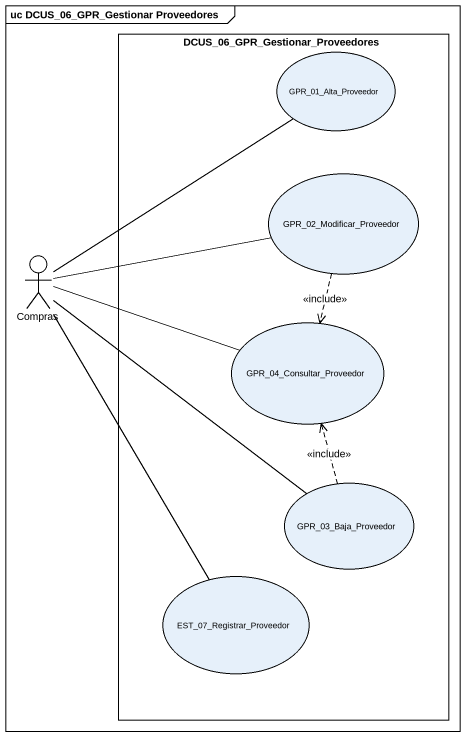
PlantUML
@startuml
mainframe uc DCUS_06_GPR_Gestionar Proveedores
rectangle "DCUS_06_GPR_Gestionar_Proveedores" as DCUS_06_GPR_Gestionar {
  usecase GPR_01_Alta_Proveedor
  usecase GPR_02_Modificar_Proveedor
  usecase GPR_04_Consultar_Proveedor
  usecase GPR_03_Baja_Proveedor
  usecase EST_07_Registrar_Proveedor
}
actor Compras
GPR_02_Modificar_Proveedor ..> GPR_04_Consultar_Proveedor : <<include>>
Compras -up- GPR_01_Alta_Proveedor
Compras -right- GPR_02_Modificar_Proveedor
Compras -right- GPR_04_Consultar_Proveedor
Compras -- GPR_03_Baja_Proveedor
Compras -- EST_07_Registrar_Proveedor
GPR_03_Baja_Proveedor .up.> GPR_04_Consultar_Proveedor : <<include>>
@enduml
